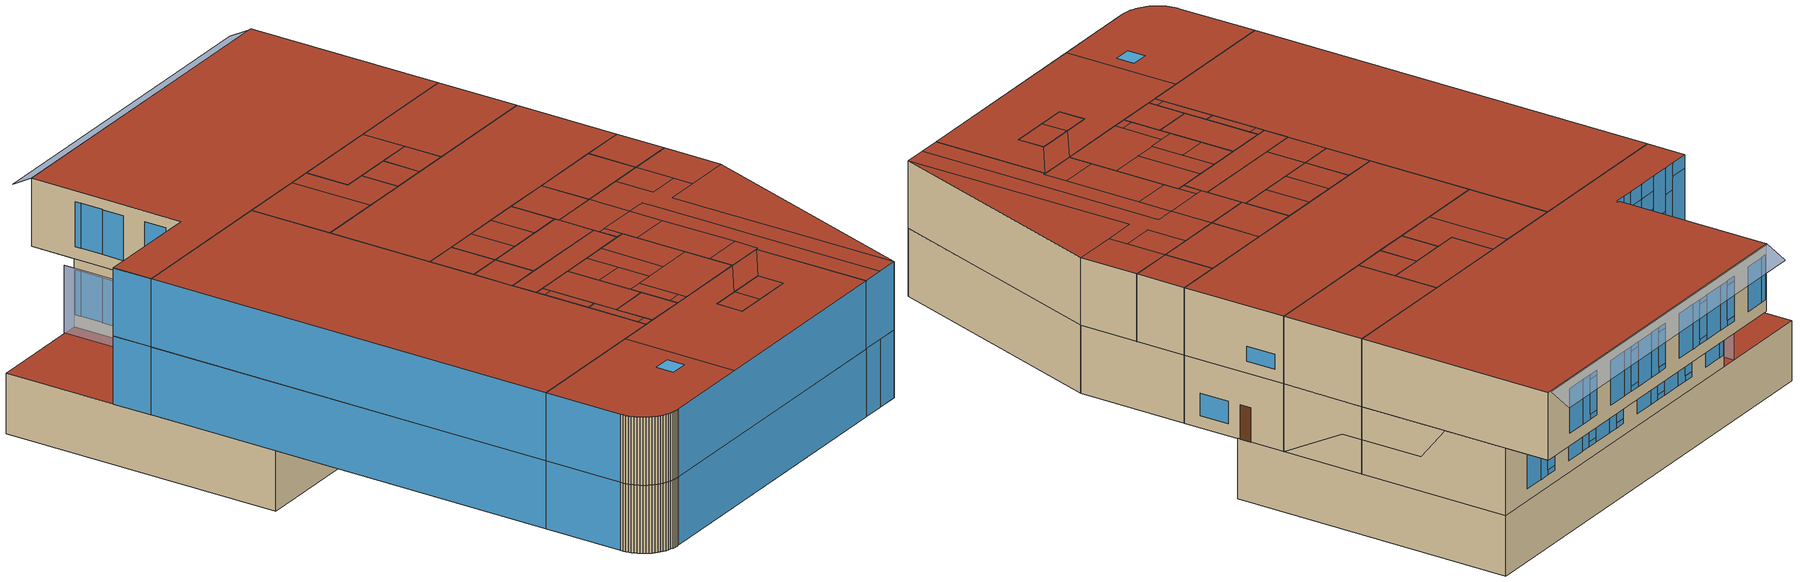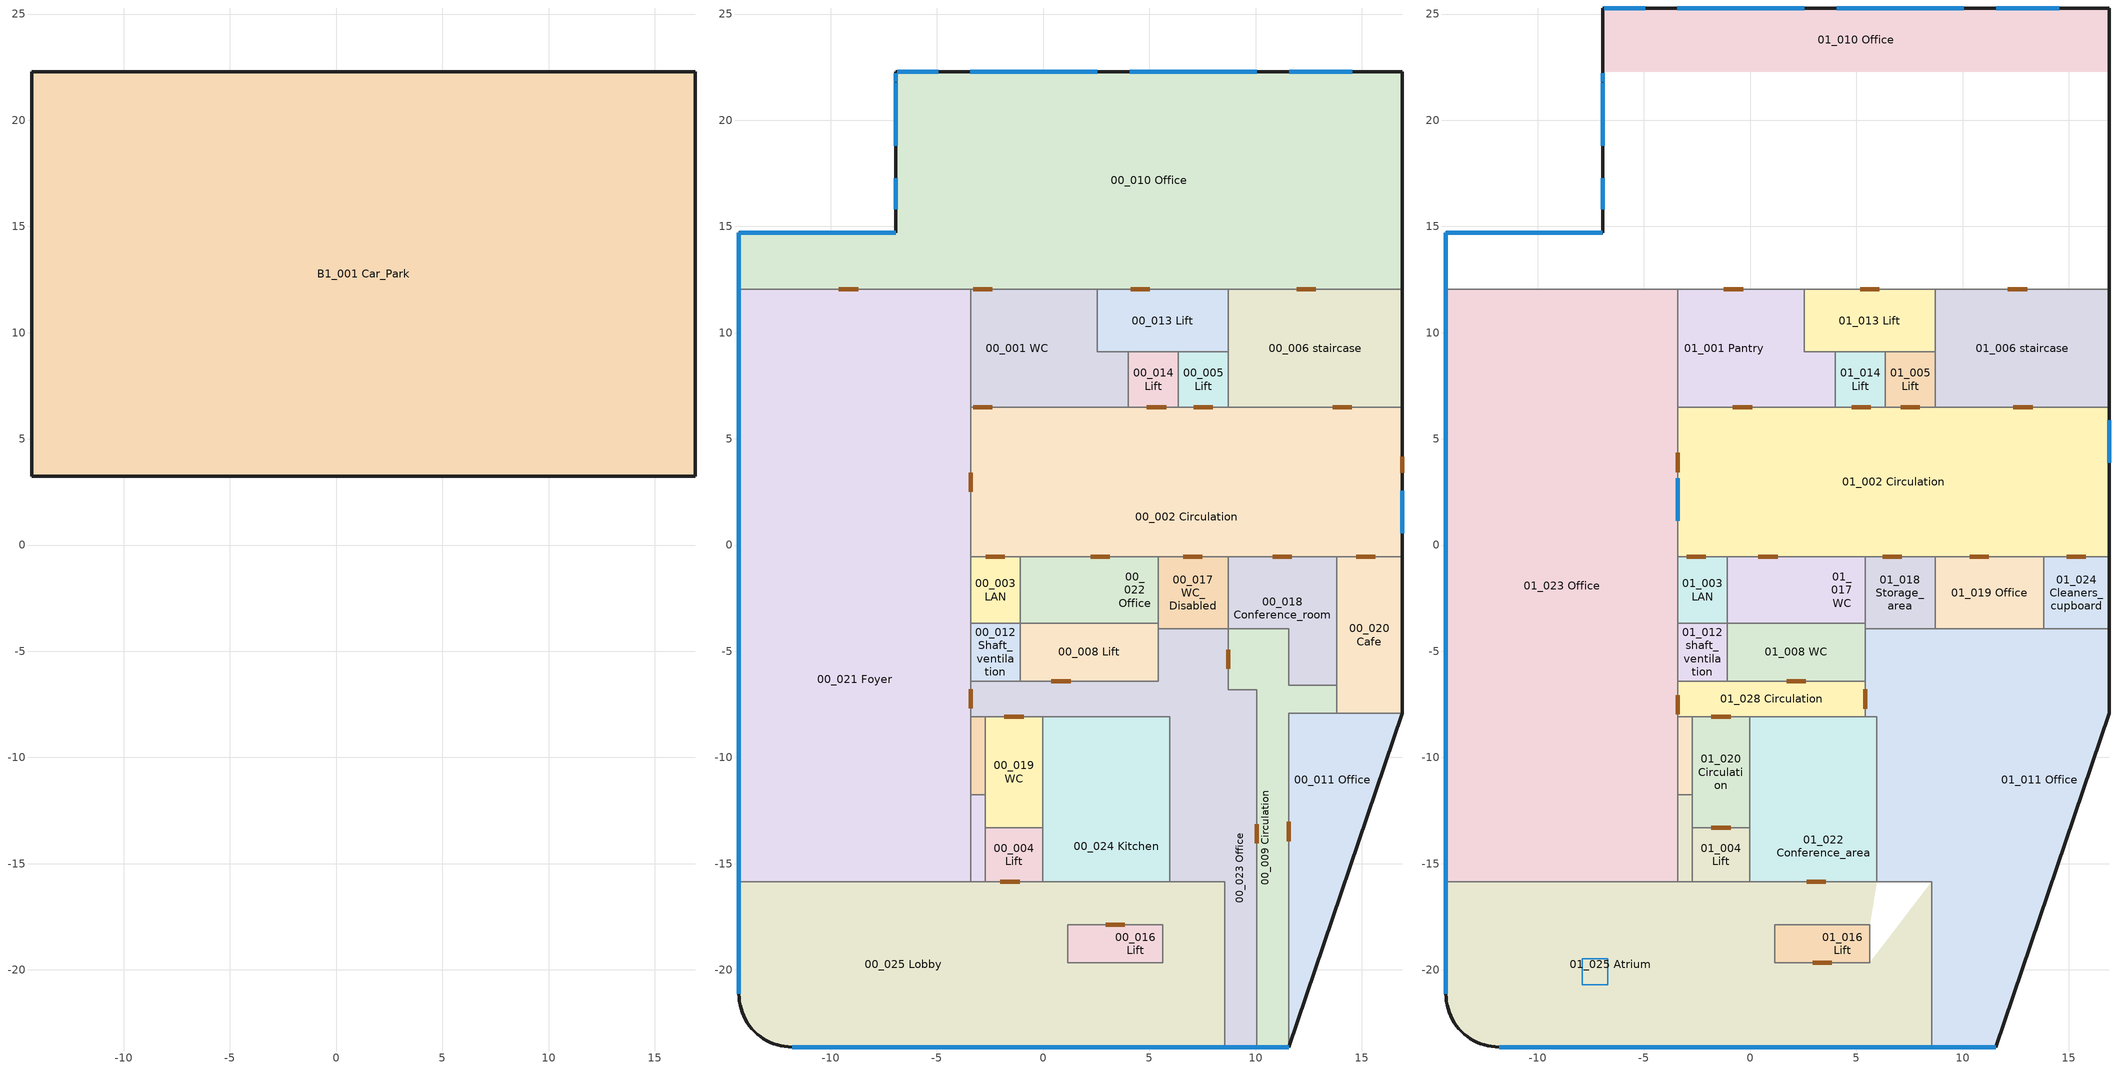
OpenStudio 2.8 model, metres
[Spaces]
B1_001 Car_Park
 floor ground (Slab on Grade): -14.32,3.23 -14.32,22.28 16.9,22.28 16.9,3.23 z-4
 wall outside (Underground Wall): 16.9,22.28 -14.32,22.28 -14.32,3.23 16.9,3.23 16.9,22.28 z-4:0
 roof outside (Roof): -14.32,14.7 -6.93,14.7 -6.93,22.28 -14.32,22.28 z0
00_001 WC
 floor to 01_001 Pantry (Interior Floor): -3.41,6.49 -3.41,12.04 0.96,12.04 0.96,6.49 z4.5; 0.96,6.49 0.96,12.04 2.54,12.04 2.54,9.09 4.01,9.09 4.01,6.49 z4.5
 floor to B1_001 Car_Park (Interior Floor): -3.41,6.49 -3.41,12.04 0.96,12.04 0.96,6.49 z0; 0.96,6.49 0.96,12.04 2.54,12.04 2.54,9.09 4.01,9.09 4.01,6.49 z0
 wall to 00_002 Circulation (Interior Wall): -3.41,6.49 0.96,6.49 4.01,6.49 z0:4.5
 wall to 00_010 Office (Interior Wall): 2.54,12.04 0.96,12.04 -3.41,12.04 z0:4.5
 wall to 00_013 Lift (Interior Wall): 4.01,9.09 2.54,9.09 2.54,12.04 z0:4.5
 wall to 00_014 Lift (Interior Wall): 4.01,6.49 4.01,9.09 z0:4.5
 wall to 00_021 Foyer (Interior Wall): -3.41,12.04 -3.41,6.49 z0:4.5
 door inside (Doors_ver01 : SIM_INT_SLD): -3.29,6.49 -2.39,6.49 / -2.39,12.04 -3.29,12.04 z0:2.11
00_002 Circulation
 floor outside (Slab on Grade): -3.41,-0.56 -3.41,3.23 16.9,3.23 16.9,-0.56 z0
 floor to 01_002 Circulation (Interior Floor): -3.41,3.23 -3.41,6.49 16.9,6.49 16.9,3.23 z4.5; -3.41,-0.56 -3.41,3.23 16.9,3.23 16.9,-0.56 z4.5
 floor to B1_001 Car_Park (Interior Floor): -3.41,3.23 -3.41,6.49 16.9,6.49 16.9,3.23 z0
 wall outside (Exterior Wall): 16.9,-0.56 16.9,6.49 z0:4.5
 wall to 00_003 LAN (Interior Wall): -3.41,-0.56 -1.09,-0.56 z0:4.5
 wall to 00_005 Lift (Interior Wall): 8.71,6.49 6.36,6.49 z0:4.5
 wall to 00_006 staircase (Interior Wall): 16.9,6.49 8.74,6.49 8.71,6.49 z0:4.5
 wall to 00_014 Lift (Interior Wall): 6.36,6.49 4.01,6.49 z0:4.5
 wall to 00_017 WC_Disabled (Interior Wall): 5.41,-0.56 8.71,-0.56 z0:4.5
 wall to 00_018 Conference_room (Interior Wall): 8.71,-0.56 13.81,-0.56 z0:4.5
 wall to 00_020 Cafe (Interior Wall): 13.81,-0.56 16.9,-0.56 z0:4.5
 wall to 00_021 Foyer (Interior Wall): -3.41,6.49 -3.41,-0.56 z0:4.5
 wall to 00_022 Office (Interior Wall): -1.09,-0.56 5.41,-0.56 z0:4.5
 window (Construction #2): 16.9,0.56 16.9,2.56 z0.8:2.3
 door (Doors_ver01 : SIM_INT_SLD): 16.9,3.41 16.9,4.16 z0:2.3
 door inside (Doors_ver01 : SIM_INT_SLD): -2.7,-0.56 -1.8,-0.56 / 7.99,6.49 7.09,6.49 / 14.52,6.49 13.62,6.49 / 5.79,6.49 4.89,6.49 / 6.59,-0.56 7.49,-0.56 / 10.81,-0.56 11.71,-0.56 / 14.74,-0.56 15.64,-0.56 / -3.41,3.41 -3.41,2.51 / 2.24,-0.56 3.14,-0.56 z0:2.11
00_010 Office
 floor to 01_010 Office (Interior Floor): -14.32,12.04 -14.32,14.7 -6.93,14.7 -6.93,22.28 16.9,22.28 16.9,12.04 8.71,12.04 z4.5
 floor to B1_001 Car_Park (Interior Floor): -14.32,12.04 -14.32,14.7 -6.93,14.7 -6.93,22.28 16.9,22.28 16.9,12.04 8.71,12.04 z0
 wall outside (Exterior Wall): 16.9,22.28 -6.93,22.28 -6.93,14.7 / -14.32,14.7 -14.32,12.04 z0:4.5; -13.02,14.7 -14.32,14.7 z0:3.6; -13.02,14.7 -14.32,14.7 z3.6:4.5; -12.22,14.7 -13.02,14.7 z0:2.7; -12.22,14.7 -13.02,14.7 z2.7:4.5; -10.92,14.7 -12.22,14.7 z0:1.6; -10.92,14.7 -12.22,14.7 z1.6:4.5; -6.93,14.7 -7.68,14.7 -8.4,14.7 -9.6,14.7 -10.92,14.7 z0:2.33; -6.93,14.7 -7.68,14.7 -8.4,14.7 -9.6,14.7 -10.92,14.7 z2.33:3.5; -6.93,14.7 -7.68,14.7 -8.4,14.7 -9.6,14.7 -10.92,14.7 z3.5:4.5; 16.9,12.04,2.29 16.9,16.26,2.29 16.9,17.98,4.5 16.9,12.04,4.5
 wall outside (Underground Wall): 16.9,12.04,0 16.9,22.28,0 16.9,22.28,4.5 16.9,17.98,4.5 16.9,16.26,2.29 16.9,12.04,2.29
 wall to 00_006 staircase: 8.71,12.04 16.9,12.04 z0:4.5
 wall to 00_013 Lift (Interior Wall): 2.54,12.04 8.69,12.04 8.71,12.04 z0:4.5
 wall to 00_021 Foyer (Interior Wall): -14.32,12.04 -3.41,12.04 z0:4.5
 window (Construction #2): 7.81,22.28 7.07,22.28 / 0.31,22.28 -0.43,22.28 / -2.69,22.28 -3.42,22.28 / 4.81,22.28 4.08,22.28 / 12.31,22.28 11.58,22.28 z1.16:3.47; 7.81,22.28 7.07,22.28 / 0.31,22.28 -0.43,22.28 / -2.69,22.28 -3.42,22.28 / 4.81,22.28 4.08,22.28 / 12.31,22.28 11.58,22.28 z0.81:1.14; 10.05,22.28 8.57,22.28 / 2.55,22.28 1.07,22.28 / -6.45,22.28 -6.86,22.28 / -4.95,22.28 -6.42,22.28 / 13.06,22.28 12.32,22.28 / 14.56,22.28 13.07,22.28 / -1.94,22.28 -2.68,22.28 / -0.44,22.28 -1.93,22.28 / 1.06,22.28 0.32,22.28 / 5.56,22.28 4.82,22.28 / 7.06,22.28 5.57,22.28 / 8.56,22.28 7.82,22.28 / -6.93,22.21 -6.93,21.8 / -6.93,21.78 -6.93,20.3 / -6.93,20.28 -6.93,18.8 / -6.93,17.28 -6.93,15.8 z0.81:3.79; -2.69,22.28 -3.42,22.28 / 0.31,22.28 -0.43,22.28 / 4.81,22.28 4.08,22.28 / 7.81,22.28 7.07,22.28 / 12.31,22.28 11.58,22.28 z3.49:3.79
 window (WinInst : SIM_EXT_GLZ): -13.03,14.7 -14.32,14.7 z0.01:3.59; -13.03,14.7 -14.32,14.7 z3.61:4.49; -14.32,14.69 -14.32,12.05 z0.01:4.49; -12.23,14.7 -13.02,14.7 z0.01:2.69; -12.23,14.7 -13.02,14.7 z2.71:4.49; -10.93,14.7 -12.22,14.7 z0.01:1.59; -10.93,14.7 -12.22,14.7 z1.61:4.49; -9.61,14.7 -10.92,14.7 / -8.41,14.7 -9.59,14.7 / -7.68,14.7 -8.39,14.7 / -6.94,14.7 -7.67,14.7 z0.01:2.33; -9.61,14.7 -10.92,14.7 / -8.41,14.7 -9.59,14.7 / -7.68,14.7 -8.39,14.7 / -6.94,14.7 -7.67,14.7 z2.34:3.49; -9.61,14.7 -10.92,14.7 / -8.41,14.7 -9.59,14.7 / -7.68,14.7 -8.39,14.7 / -6.94,14.7 -7.67,14.7 z3.51:4.49
 door inside: 11.94,12.04 12.84,12.04 z0:2.11
 door inside (Doors_ver01 : SIM_INT_SLD): 4.11,12.04 5.01,12.04 / -9.62,12.04 -8.71,12.04 z0:2.11
00_013 Lift
 floor to 01_013 Lift (Interior Floor): 2.54,9.09 2.54,12.04 8.71,12.04 8.71,9.09 z4.5
 floor to B1_001 Car_Park (Interior Floor): 2.54,9.09 2.54,12.04 8.71,12.04 8.71,9.09 z0
 wall to 00_005 Lift: 6.36,9.09 8.71,9.09 z0:4.5
 wall to 00_006 staircase: 8.71,9.09 8.71,12.04 z0:4.5
 wall to 00_014 Lift (Interior Wall): 4.01,9.09 6.36,9.09 z0:4.5
00_014 Lift
 floor to 01_014 Lift (Interior Floor): 4.01,6.49 4.01,9.09 6.36,9.09 6.36,6.49 z4.5
 floor to B1_001 Car_Park (Interior Floor): 4.01,6.49 4.01,9.09 6.36,9.09 6.36,6.49 z0
 wall to 00_005 Lift: 6.36,6.49 6.36,9.09 z0:4.5
00_021 Foyer
 floor outside (Slab on Grade): -14.32,-15.86 -14.32,3.23 -3.41,3.23 -3.41,-15.86 z0
 floor to 01_023 Office (Interior Floor): -14.32,3.23 -14.32,12.04 -3.41,12.04 -3.41,3.23 z4.5; -14.32,-15.86 -14.32,3.23 -3.41,3.23 -3.41,-15.86 z4.5
 floor to B1_001 Car_Park (Interior Floor): -14.32,3.23 -14.32,12.04 -3.41,12.04 -3.41,3.23 z0
 wall outside (Exterior Wall): -14.32,12.04 -14.32,-15.86 z0:4.5
 wall to 00_003 LAN: -3.41,-3.67 -3.41,-0.56 z0:4.5
 wall to 00_007 Shaft_ventilation: -3.41,-11.76 -3.41,-8.09 z0:4.5
 wall to 00_012 Shaft_ventilation: -3.41,-6.4 -3.41,-3.67 z0:4.5
 wall to 00_015 Shaft_ventilation: -3.41,-15.86 -3.41,-11.76 z0:4.5
 wall to 00_023 Office (Interior Wall): -3.41,-8.09 -3.41,-6.43 -3.41,-6.4 z0:4.5
 wall to 00_025 Lobby (Interior Wall): -3.44,-15.86 -3.41,-15.86 z0:4.5
 wall to 00_025 Lobby (Construction #3): -14.32,-15.86 -3.44,-15.86 z0:4.5
 window (WinInst : SIM_EXT_GLZ): -14.32,12.03 -14.32,-15.85 z0.01:4.49
 door inside (Doors_ver01 : SIM_INT_SLD): -3.41,-7.69 -3.41,-6.79 z0:2.11
00_003 LAN
 floor outside (Slab on Grade): -3.41,-3.67 -3.41,-0.56 -1.09,-0.56 -1.09,-3.67 z0
 floor to 01_003 LAN (Interior Floor): -3.41,-3.67 -3.41,-0.56 -1.09,-0.56 -1.09,-3.67 z4.5
 wall to 00_012 Shaft_ventilation (Interior Wall): -3.41,-3.67 -1.09,-3.67 z0:4.5
 wall to 00_022 Office (Interior Wall): -1.09,-3.67 -1.09,-0.56 z0:4.5
00_005 Lift
 floor to 01_005 Lift (Interior Floor): 6.36,6.49 6.36,9.09 8.71,9.09 8.71,6.49 z4.5
 floor to B1_001 Car_Park (Interior Floor): 6.36,6.49 6.36,9.09 8.71,9.09 8.71,6.49 z0
 wall to 00_006 staircase (Interior Wall): 8.71,6.49 8.71,9.09 z0:4.5
00_006 staircase
 floor to 01_006 staircase (Interior Floor): 8.71,6.49 8.71,12.04 16.9,12.04 16.9,6.49 z4.5
 floor to B1_001 Car_Park (Interior Floor): 8.71,6.49 8.71,12.04 16.9,12.04 16.9,6.49 z0
 wall outside (Underground Wall): 16.9,6.49,0 16.9,12.04,0 16.9,12.04,2.29 16.9,10.66,2.29
 wall outside (Exterior Wall): 16.9,6.49,0 16.9,10.66,2.29 16.9,12.04,2.29 16.9,12.04,4.5 16.9,6.49,4.5
00_017 WC_Disabled
 floor outside (Slab on Grade): 5.41,-3.94 5.41,-0.56 8.71,-0.56 8.71,-3.94 z0
 floor to 01_018 Storage_area (Interior Floor): 5.41,-3.94 5.41,-0.56 8.71,-0.56 8.71,-3.94 z4.5
 wall to 00_008 Lift: 5.41,-3.67 5.41,-3.94 z0:4.5
 wall to 00_018 Conference_room (Interior Wall): 8.71,-3.94 8.71,-0.56 z0:4.5
 wall to 00_022 Office (Interior Wall): 5.41,-0.56 5.41,-3.67 z0:4.5
 wall to 00_023 Office (Interior Wall): 5.41,-3.94 8.71,-3.94 z0:4.5
00_018 Conference_room
 floor outside (Slab on Grade): 8.71,-3.94 8.71,-0.56 13.81,-0.56 13.81,-6.61 11.56,-6.61 11.56,-3.94 z0
 floor to 01_011 Office (Interior Floor): 11.56,-6.61 11.56,-3.94 13.81,-3.94 13.81,-6.61 z4.5
 floor to 01_019 Office (Interior Floor): 8.71,-3.94 8.71,-0.56 13.81,-0.56 13.81,-3.94 z4.5
 wall to 00_009 Circulation: 8.71,-3.94 11.56,-3.94 11.56,-6.61 13.81,-6.61 z0:4.5
 wall to 00_020 Cafe (Interior Wall): 13.81,-6.61 13.81,-0.56 z0:4.5
00_020 Cafe
 floor outside (Slab on Grade): 13.81,-7.91 13.81,-0.56 16.9,-0.56 16.9,-7.91 z0
 floor to 01_011 Office (Interior Floor): 13.81,-7.91 13.81,-3.94 16.9,-3.94 16.9,-7.91 z4.5
 floor to 01_024 Cleaners_cupboard (Interior Floor): 13.81,-3.94 13.81,-0.56 16.9,-0.56 16.9,-3.94 z4.5
 wall outside (Exterior Wall): 16.9,-7.91 16.9,-0.56 z0:4.5
 wall to 00_009 Circulation: 13.81,-6.61 13.81,-7.91 z0:4.5
 wall to 00_011 Office: 13.81,-7.91 16.9,-7.91 z0:4.5
00_022 Office
 floor outside (Slab on Grade): 3.21,-3.67 3.21,-0.56 5.41,-0.56 5.41,-3.67 z0; 1.06,-3.67 1.06,-0.56 3.21,-0.56 3.21,-3.67 z0; -1.09,-3.67 -1.09,-0.56 1.06,-0.56 1.06,-3.67 z0
 floor to 01_017 WC (Interior Floor): 3.21,-3.67 3.21,-0.56 5.41,-0.56 5.41,-3.67 z4.5; 1.06,-3.67 1.06,-0.56 3.21,-0.56 3.21,-3.67 z4.5; -1.09,-3.67 -1.09,-0.56 1.06,-0.56 1.06,-3.67 z4.5
 wall to 00_008 Lift: -1.09,-3.67 5.41,-3.67 z0:4.5
00_012 Shaft_ventilation
 floor outside (Slab on Grade): -3.41,-6.4 -3.41,-3.67 -1.09,-3.67 -1.09,-6.4 z0
 floor to 01_012 shaft_ventilation (Interior Floor): -3.41,-6.4 -3.41,-3.67 -1.09,-3.67 -1.09,-6.4 z4.5
 wall to 00_008 Lift: -1.09,-6.4 -1.09,-3.67 z0:4.5
 wall to 00_023 Office (Interior Wall): -3.41,-6.4 -1.09,-6.4 z0:4.5
00_004 Lift
 floor outside (Slab on Grade): -2.74,-15.86 -2.74,-13.3 -0.01,-13.3 -0.01,-15.86 z0
 floor to 01_004 Lift (Interior Floor): -2.74,-15.86 -2.74,-13.3 -0.01,-13.3 -0.01,-15.86 z4.5
 wall to 00_015 Shaft_ventilation (Interior Wall): -2.74,-13.3 -2.74,-15.86 z0:4.5
 wall to 00_019 WC (Interior Wall): -0.01,-13.3 -2.74,-13.3 z0:4.5
 wall to 00_024 Kitchen (Interior Wall): -0.01,-15.86 -0.01,-13.3 z0:4.5
 wall to 00_025 Lobby (Interior Wall): -2.74,-15.86 -0.01,-15.86 z0:4.5
 door inside (Doors_ver01 : SIM_INT_SLD): -2.01,-15.86 -1.11,-15.86 z0:2.11
00_015 Shaft_ventilation
 floor outside (Slab on Grade): -3.41,-15.26 -3.41,-11.76 -2.74,-11.76 -2.74,-15.26 z0; -3.41,-15.86 -3.41,-15.26 -2.74,-15.26 -2.74,-15.86 z0
 floor to 01_015 shaft_ventilation (Interior Floor): -3.41,-15.26 -3.41,-11.76 -2.74,-11.76 -2.74,-15.26 z4.5; -3.41,-15.86 -3.41,-15.26 -2.74,-15.26 -2.74,-15.86 z4.5
 wall to 00_007 Shaft_ventilation: -2.74,-11.76 -3.41,-11.76 z0:4.5
 wall to 00_019 WC (Interior Wall): -2.74,-13.3 -2.74,-11.76 z0:4.5
 wall to 00_025 Lobby (Interior Wall): -3.41,-15.86 -2.74,-15.86 z0:4.5
00_019 WC
 floor outside (Slab on Grade): -2.74,-13.3 -2.74,-8.09 -0.01,-8.09 -0.01,-13.3 z0
 floor to 01_020 Circulation (Interior Floor): -2.74,-13.3 -2.74,-8.09 -0.01,-8.09 -0.01,-13.3 z4.5
 wall to 00_007 Shaft_ventilation: -2.74,-8.09 -2.74,-11.76 z0:4.5
 wall to 00_023 Office (Interior Wall): -0.01,-8.09 -2.74,-8.09 z0:4.5
 wall to 00_024 Kitchen (Interior Wall): -0.01,-13.3 -0.01,-12.51 -0.01,-8.09 z0:4.5
 door inside (Doors_ver01 : SIM_INT_SLD): -0.92,-8.09 -1.82,-8.09 z0:2.11
00_024 Kitchen
 floor outside (Slab on Grade): -0.01,-10.31 -0.01,-8.09 2.06,-8.09 2.06,-10.31 z0; -0.01,-12.51 -0.01,-10.31 2.06,-10.31 2.06,-12.51 z0; 0.96,-15.86 0.96,-12.51 5.96,-12.51 5.96,-15.86 z0; -0.01,-15.86 -0.01,-15.31 0.96,-15.31 0.96,-15.86 z0; -0.01,-15.31 -0.01,-12.51 0.96,-12.51 0.96,-15.31 z0; 2.06,-12.51 2.06,-8.09 3.59,-8.09 3.59,-12.51 z0; 3.59,-12.51 3.59,-8.09 5.96,-8.09 5.96,-12.51 z0
 floor to 01_022 Conference_area (Interior Floor): -0.01,-10.31 -0.01,-8.09 2.06,-8.09 2.06,-10.31 z4.5; -0.01,-12.51 -0.01,-10.31 2.06,-10.31 2.06,-12.51 z4.5; 0.96,-15.86 0.96,-12.51 5.96,-12.51 5.96,-15.86 z4.5; -0.01,-15.86 -0.01,-15.31 0.96,-15.31 0.96,-15.86 z4.5; -0.01,-15.31 -0.01,-12.51 0.96,-12.51 0.96,-15.31 z4.5; 2.06,-12.51 2.06,-8.09 3.59,-8.09 3.59,-12.51 z4.5; 3.59,-12.51 3.59,-8.09 5.96,-8.09 5.96,-12.51 z4.5
 wall to 00_023 Office: 5.96,-15.86 5.96,-8.09 3.59,-8.09 2.06,-8.09 -0.01,-8.09 z0:4.5
 wall to 00_025 Lobby (Interior Wall): -0.01,-15.86 0.96,-15.86 5.94,-15.86 5.96,-15.86 z0:4.5
00_025 Lobby
 floor outside (Slab on Grade): 1.16,-23.63 1.16,-19.68 5.62,-19.68 5.62,-17.88 1.16,-17.88 1.16,-15.86 8.54,-15.86 8.54,-23.63 z0; -14.32,-21.13 -14.32,-15.86 1.16,-15.86 1.16,-23.63 -11.82,-23.63 -12,-23.62 -12.18,-23.6 -12.35,-23.57 -12.53,-23.53 -12.7,-23.47 -12.86,-23.4 -13.02,-23.32 -13.17,-23.23 -13.32,-23.13 -13.46,-23.02 -13.59,-22.9 -13.71,-22.77 -13.82,-22.63 -13.93,-22.48 -14.02,-22.33 -14.1,-22.17 -14.17,-22 -14.22,-21.83 -14.27,-21.66 -14.3,-21.49 -14.32,-21.31 z0
 floor to 01_025 Atrium (Construction #3): 5.62,-19.68 5.62,-17.88 5.96,-15.86 8.54,-15.86 z4.5
 wall outside (Exterior Wall): -14.32,-15.86 -14.32,-21.13 -14.32,-21.31 -14.3,-21.49 -14.27,-21.66 -14.22,-21.83 -14.17,-22 -14.1,-22.17 -14.02,-22.33 -13.93,-22.48 -13.82,-22.63 -13.71,-22.77 -13.59,-22.9 -13.46,-23.02 -13.32,-23.13 -13.17,-23.23 -13.02,-23.32 -12.86,-23.4 -12.7,-23.47 -12.53,-23.53 -12.35,-23.57 -12.18,-23.6 -12,-23.62 -11.82,-23.63 8.54,-23.63 z0:4.5
 wall to 00_016 Lift: 1.16,-17.88 5.62,-17.88 5.62,-19.68 1.16,-19.68 1.16,-17.88 z0:4.5
 wall to 00_023 Office: 8.54,-23.63 8.54,-15.86 5.96,-15.86 z0:4.5
 window (WinInst : SIM_EXT_GLZ): -11.82,-23.63 8.54,-23.63 / -14.32,-15.87 -14.32,-21.12 z0.01:4.49
 door inside: 2.94,-17.88 3.84,-17.88 z0:2.11
00_007 Shaft_ventilation
 floor outside (Slab on Grade): -3.41,-8.66 -3.41,-8.09 -2.74,-8.09 -2.74,-8.66 z0; -3.41,-11.76 -3.41,-8.66 -2.74,-8.66 -2.74,-11.76 z0
 floor to 01_007 shaft_ventilation (Interior Floor): -3.41,-8.66 -3.41,-8.09 -2.74,-8.09 -2.74,-8.66 z4.5; -3.41,-11.76 -3.41,-8.66 -2.74,-8.66 -2.74,-11.76 z4.5
 wall to 00_023 Office (Interior Wall): -2.74,-8.09 -3.41,-8.09 z0:4.5
00_023 Office
 floor outside (Slab on Grade): 5.96,-15.86 5.96,-14.26 8.71,-14.26 8.71,-15.86 z0; 5.96,-14.26 5.96,-9.12 8.71,-9.12 8.71,-14.26 z0; 5.96,-9.12 5.96,-6.81 8.71,-6.81 8.71,-9.12 z0; 8.54,-23.63 8.54,-15.86 8.71,-15.86 8.71,-6.81 10.06,-6.81 10.06,-23.63 z0; 5.41,-6.81 5.41,-3.94 8.71,-3.94 8.71,-6.81 z0; 5.41,-8.09 5.41,-6.81 5.96,-6.81 5.96,-8.09 z0; -3.41,-8.09 -3.41,-6.4 5.41,-6.4 5.41,-8.09 z0
 floor to 01_011 Office (Interior Floor): 5.96,-15.86 5.96,-14.26 8.71,-14.26 8.71,-15.86 z4.5; 5.96,-14.26 5.96,-9.12 8.71,-9.12 8.71,-14.26 z4.5; 5.96,-9.12 5.96,-6.81 8.71,-6.81 8.71,-9.12 z4.5; 8.54,-23.63 8.54,-15.86 8.71,-15.86 8.71,-6.81 10.06,-6.81 10.06,-23.63 z4.5; 5.41,-6.81 5.41,-3.94 8.71,-3.94 8.71,-6.81 z4.5; 5.41,-8.09 5.41,-6.81 5.96,-6.81 5.96,-8.09 z4.5
 floor to 01_028 Circulation (Interior Floor): -3.41,-8.09 -3.41,-6.4 5.41,-6.4 5.41,-8.09 z4.5
 wall outside (Exterior Wall): 8.54,-23.63 10.06,-23.63 z0:4.5
 wall to 00_008 Lift: 5.41,-3.94 5.41,-6.4 -1.09,-6.4 z0:4.5
 wall to 00_009 Circulation: 10.06,-23.63 10.06,-6.81 8.71,-6.81 8.71,-3.94 z0:4.5
 window (WinInst : SIM_EXT_GLZ): 8.55,-23.63 10.06,-23.63 z0.01:4.49
 door inside: 1.29,-6.4 0.39,-6.4 / 8.71,-5.82 8.71,-4.92 / 10.06,-14.04 10.06,-13.14 z0:2.11
00_008 Lift
 floor outside (Slab on Grade): -1.09,-6.4 -1.09,-3.67 5.41,-3.67 5.41,-6.4 z0
 floor to 01_008 WC (Interior Floor): -1.09,-6.4 -1.09,-3.67 5.41,-3.67 5.41,-6.4 z4.5
00_009 Circulation
 floor outside (Slab on Grade): 8.71,-6.81 8.71,-3.94 11.56,-3.94 11.56,-6.61 13.81,-6.61 13.81,-7.91 11.56,-7.91 11.56,-23.63 10.06,-23.63 10.06,-6.81 z0
 floor to 01_011 Office (Interior Floor): 8.71,-6.81 8.71,-3.94 11.56,-3.94 11.56,-6.61 13.81,-6.61 13.81,-7.91 11.56,-7.91 11.56,-23.63 10.06,-23.63 10.06,-6.81 z4.5
 wall outside (Exterior Wall): 10.06,-23.63 11.56,-23.63 z0:4.5
 wall to 00_011 Office (Interior Wall): 11.56,-23.63 11.56,-7.91 13.81,-7.91 z0:4.5
 window (WinInst : SIM_EXT_GLZ): 10.07,-23.63 11.56,-23.63 z0.01:4.49
 door inside (Doors_ver01 : SIM_INT_SLD): 11.56,-13.94 11.56,-13.04 z0:2.11
00_011 Office
 floor outside (Slab on Grade): 11.56,-23.63 11.56,-7.91 16.9,-7.91 z0
 floor to 01_011 Office (Interior Floor): 11.56,-23.63 11.56,-7.91 16.9,-7.91 z4.5
 wall outside (Exterior Wall): 11.56,-23.63 16.9,-7.91 z0:4.5
00_016 Lift
 floor outside (Slab on Grade): 1.16,-19.68 1.16,-17.88 3.06,-17.88 3.06,-19.68 z0; 3.06,-19.68 3.06,-17.88 5.62,-17.88 5.62,-19.68 z0
 floor to 01_016 Lift (Interior Floor): 1.16,-19.68 1.16,-17.88 3.06,-17.88 3.06,-19.68 z4.5; 3.06,-19.68 3.06,-17.88 5.62,-17.88 5.62,-19.68 z4.5
01_001 Pantry
 wall to 01_002 Circulation (Interior Wall): -3.41,6.49 0.96,6.49 4.01,6.49 z4.5:9
 wall to 01_010 Office (Interior Wall): 2.54,12.04 0.96,12.04 -3.41,12.04 z4.5:9
 wall to 01_013 Lift (Interior Wall): 4.01,9.09 2.54,9.09 2.54,12.04 z4.5:9
 wall to 01_014 Lift (Interior Wall): 4.01,6.49 4.01,9.09 z4.5:9
 wall to 01_023 Office (Interior Wall): -3.41,12.04 -3.41,6.49 z4.5:9
 door inside (Doors_ver01 : SIM_INT_SLD): -0.81,6.49 0.09,6.49 / -0.34,12.04 -1.24,12.04 z4.5:6.61
 roof outside (Roof): -3.41,6.49 0.96,6.49 0.96,12.04 -3.41,12.04 z9; 0.96,6.49 4.01,6.49 4.01,9.09 2.54,9.09 2.54,12.04 0.96,12.04 z9
01_002 Circulation
 wall outside (Exterior Wall): 16.9,-0.56 16.9,6.49 z4.5:9
 wall to 01_003 LAN (Interior Wall): -3.41,-0.56 -1.09,-0.56 z4.5:9
 wall to 01_005 Lift (Interior Wall): 8.71,6.49 6.36,6.49 z4.5:9
 wall to 01_006 staircase (Interior Wall): 16.9,6.49 8.74,6.49 8.71,6.49 z4.5:9
 wall to 01_014 Lift (Interior Wall): 6.36,6.49 4.01,6.49 z4.5:9
 wall to 01_017 WC (Interior Wall): -1.09,-0.56 5.41,-0.56 z4.5:9
 wall to 01_018 Storage_area (Interior Wall): 5.41,-0.56 8.71,-0.56 z4.5:9
 wall to 01_019 Office (Interior Wall): 8.71,-0.56 13.81,-0.56 z4.5:9
 wall to 01_023 Office (Interior Wall): -3.41,6.49 -3.41,-0.56 z4.5:9
 wall to 01_024 Cleaners_cupboard (Interior Wall): 13.81,-0.56 16.9,-0.56 z4.5:9
 window (Construction #2): 16.9,3.86 16.9,5.86 z5.3:6.3
 window inside (Construction #2): -3.41,3.14 -3.41,1.14 z5.3:6.8
 door inside (Doors_ver01 : SIM_INT_SLD): -2.99,-0.56 -2.09,-0.56 / 7.99,6.49 7.09,6.49 / 13.29,6.49 12.39,6.49 / 5.69,6.49 4.79,6.49 / 0.39,-0.56 1.29,-0.56 / 6.24,-0.56 7.14,-0.56 / 10.34,-0.56 11.24,-0.56 / -3.41,4.35 -3.41,3.44 / 14.91,-0.56 15.81,-0.56 z4.5:6.61
 roof outside (Roof): -3.41,-0.56 16.9,-0.56 16.9,6.49 -3.41,6.49 z9
01_003 LAN
 wall to 01_012 shaft_ventilation (Interior Wall): -3.41,-3.67 -1.09,-3.67 z4.5:9
 wall to 01_017 WC (Interior Wall): -1.09,-3.67 -1.09,-0.56 z4.5:9
 wall to 01_023 Office (Interior Wall): -3.41,-0.56 -3.41,-3.67 z4.5:9
 roof outside (Roof): -3.41,-3.67 -1.09,-3.67 -1.09,-0.56 -3.41,-0.56 z9
01_004 Lift
 wall to 01_015 shaft_ventilation (Interior Wall): -2.74,-13.3 -2.74,-15.86 z4.5:9
 wall to 01_020 Circulation (Interior Wall): -0.01,-13.3 -2.74,-13.3 z4.5:9
 wall to 01_022 Conference_area (Interior Wall): -0.01,-15.86 -0.01,-13.3 z4.5:9
 wall to 01_025 Atrium (Interior Wall): -2.74,-15.86 -0.01,-15.86 z4.5:9
 door inside (Doors_ver01 : SIM_INT_SLD): -0.92,-13.3 -1.82,-13.3 z4.5:6.61
 roof outside (Roof): -2.74,-15.86 -0.01,-15.86 -0.01,-13.3 -2.74,-13.3 z9
01_005 Lift
 wall to 01_006 staircase (Interior Wall): 8.71,6.49 8.71,9.09 z4.5:9
 wall to 01_013 Lift (Interior Wall): 8.71,9.09 6.36,9.09 z4.5:9
 wall to 01_014 Lift (Interior Wall): 6.36,9.09 6.36,6.49 z4.5:9
 roof outside (Roof): 6.36,6.49 8.71,6.49 8.71,9.09 6.36,9.09 z9
01_006 staircase
 wall outside (Exterior Wall): 16.9,6.49 16.9,12.04 z4.5:9
 wall to 01_010 Office (Interior Wall): 16.9,12.04 8.71,12.04 z4.5:9
 wall to 01_013 Lift (Interior Wall): 8.71,12.04 8.71,9.09 z4.5:9
 door inside (Doors_ver01 : SIM_INT_SLD): 13.04,12.04 12.14,12.04 z4.5:6.61
 roof outside (Roof): 8.71,6.49 16.9,6.49 16.9,12.04 8.71,12.04 z9
01_007 shaft_ventilation
 wall to 01_015 shaft_ventilation (Interior Wall): -3.41,-11.76 -2.74,-11.76 z4.5:9
 wall to 01_020 Circulation (Interior Wall): -2.74,-11.76 -2.74,-8.09 z4.5:9
 wall to 01_023 Office (Interior Wall): -3.41,-8.09 -3.41,-11.76 z4.5:9
 wall to 01_028 Circulation (Interior Wall): -2.74,-8.09 -3.41,-8.09 z4.5:9
 roof outside (Roof): -3.41,-8.66 -2.74,-8.66 -2.74,-8.09 -3.41,-8.09 z9; -3.41,-11.76 -2.74,-11.76 -2.74,-8.66 -3.41,-8.66 z9
01_008 WC
 wall to 01_011 Office (Interior Wall): 5.41,-6.4 5.41,-3.94 z4.5:9
 wall to 01_012 shaft_ventilation (Interior Wall): -1.09,-3.67 -1.09,-6.4 z4.5:9
 wall to 01_017 WC (Interior Wall): 5.41,-3.67 -1.09,-3.67 z4.5:9
 wall to 01_018 Storage_area (Interior Wall): 5.41,-3.94 5.41,-3.67 z4.5:9
 wall to 01_028 Circulation (Interior Wall): -1.09,-6.4 5.41,-6.4 z4.5:9
 door inside (Doors_ver01 : SIM_INT_SLD): 1.71,-6.4 2.61,-6.4 z4.5:6.61
 roof outside (Roof): -1.09,-6.4 5.41,-6.4 5.41,-3.67 -1.09,-3.67 z9
01_011 Office
 wall outside (Exterior Wall): 8.54,-23.63 11.56,-23.63 16.9,-7.91 16.9,-3.94 z4.5:9
 wall to 01_018 Storage_area (Interior Wall): 8.71,-3.94 5.41,-3.94 z4.5:9
 wall to 01_019 Office (Interior Wall): 13.81,-3.94 8.71,-3.94 z4.5:9
 wall to 01_022 Conference_area (Interior Wall): 5.41,-8.09 5.96,-8.09 5.96,-15.86 z4.5:9
 wall to 01_024 Cleaners_cupboard (Interior Wall): 16.9,-3.94 13.81,-3.94 z4.5:9
 wall to 01_025 Atrium (Interior Wall): 5.96,-15.86 8.54,-15.86 8.54,-23.63 z4.5:9
 wall to 01_028 Circulation (Interior Wall): 5.41,-6.4 5.41,-6.43 5.41,-8.09 z4.5:9
 window (WinInst : SIM_EXT_GLZ): 8.55,-23.63 11.56,-23.63 z4.51:8.99
 door inside (Doors_ver01 : SIM_INT_SLD): 5.41,-6.79 5.41,-7.7 z4.5:6.61
 roof outside (Roof): 5.96,-15.86 8.71,-15.86 8.71,-14.26 5.96,-14.26 z9; 5.96,-14.26 8.71,-14.26 8.71,-9.12 5.96,-9.12 z9; 5.96,-9.12 8.71,-9.12 8.71,-6.81 5.96,-6.81 z9; 8.54,-23.63 10.06,-23.63 10.06,-6.81 8.71,-6.81 8.71,-15.86 8.54,-15.86 z9; 5.41,-6.81 8.71,-6.81 8.71,-3.94 5.41,-3.94 z9; 8.71,-6.81 10.06,-6.81 10.06,-23.63 11.56,-23.63 11.56,-7.91 13.81,-7.91 13.81,-6.61 11.56,-6.61 11.56,-3.94 8.71,-3.94 z9; 11.56,-6.61 13.81,-6.61 13.81,-3.94 11.56,-3.94 z9; 13.81,-7.91 16.9,-7.91 16.9,-3.94 13.81,-3.94 z9; 11.56,-23.63 16.9,-7.91 11.56,-7.91 z9; 5.41,-8.09 5.96,-8.09 5.96,-6.81 5.41,-6.81 z9
01_010 Office
 floor outside (Raised Floor): -6.93,22.28 -6.93,25.28 16.9,25.28 16.9,22.28 z4.5
 wall outside (Exterior Wall): -14.32,14.7 -14.32,12.04 / 16.9,12.04 16.9,25.28 -6.93,25.28 -6.93,14.7 -6.96,14.7 z4.5:9; -13.02,14.7 -14.32,14.7 z4.5:8.1; -13.02,14.7 -14.32,14.7 z8.1:9; -12.22,14.7 -13.02,14.7 z4.5:7.2; -12.22,14.7 -13.02,14.7 z7.2:9; -10.92,14.7 -12.22,14.7 z4.5:6.1; -10.92,14.7 -12.22,14.7 z6.1:9; -6.96,14.7 -7.68,14.7 -8.4,14.7 -9.6,14.7 -10.92,14.7 z4.5:6.83; -6.96,14.7 -7.68,14.7 -8.4,14.7 -9.6,14.7 -10.92,14.7 z6.83:8; -6.96,14.7 -7.68,14.7 -8.4,14.7 -9.6,14.7 -10.92,14.7 z8:9
 wall to 01_013 Lift (Interior Wall): 2.54,12.04 8.69,12.04 8.71,12.04 z4.5:9
 wall to 01_023 Office (Interior Wall): -14.32,12.04 -3.41,12.04 z4.5:9
 window (Construction #2): 7.81,25.28 7.07,25.28 / 0.31,25.28 -0.43,25.28 / -2.69,25.28 -3.42,25.28 / 4.81,25.28 4.08,25.28 / 12.31,25.28 11.58,25.28 z5.66:7.97; 7.81,25.28 7.07,25.28 / 0.31,25.28 -0.43,25.28 / -2.69,25.28 -3.42,25.28 / 4.81,25.28 4.08,25.28 / 12.31,25.28 11.58,25.28 z5.31:5.64; 10.05,25.28 8.57,25.28 / 2.55,25.28 1.07,25.28 / -6.45,25.28 -6.86,25.28 / -4.95,25.28 -6.42,25.28 / 13.06,25.28 12.32,25.28 / 14.56,25.28 13.07,25.28 / -1.94,25.28 -2.68,25.28 / -0.44,25.28 -1.93,25.28 / 1.06,25.28 0.32,25.28 / 5.56,25.28 4.82,25.28 / 7.06,25.28 5.57,25.28 / 8.56,25.28 7.82,25.28 / -6.93,22.21 -6.93,21.8 / -6.93,21.78 -6.93,20.3 / -6.93,20.28 -6.93,18.8 / -6.93,17.28 -6.93,15.8 z5.31:8.29; -2.69,25.28 -3.42,25.28 / 0.31,25.28 -0.43,25.28 / 4.81,25.28 4.08,25.28 / 7.81,25.28 7.07,25.28 / 12.31,25.28 11.58,25.28 z7.99:8.29
 window (WinInst : SIM_EXT_GLZ): -13.03,14.7 -14.32,14.7 z4.51:8.09; -13.03,14.7 -14.32,14.7 z8.11:8.99; -14.32,14.69 -14.32,12.05 z4.51:8.99; -12.23,14.7 -13.02,14.7 z4.51:7.19; -12.23,14.7 -13.02,14.7 z7.21:8.99; -10.93,14.7 -12.22,14.7 z4.51:6.09; -10.93,14.7 -12.22,14.7 z6.11:8.99; -9.61,14.7 -10.92,14.7 / -8.41,14.7 -9.59,14.7 / -7.68,14.7 -8.39,14.7 / -6.96,14.7 -7.67,14.7 z4.51:6.83; -9.61,14.7 -10.92,14.7 / -8.41,14.7 -9.59,14.7 / -7.68,14.7 -8.39,14.7 / -6.96,14.7 -7.67,14.7 z6.84:7.99; -9.61,14.7 -10.92,14.7 / -8.41,14.7 -9.59,14.7 / -7.68,14.7 -8.39,14.7 / -6.96,14.7 -7.67,14.7 z8.01:8.99
 door inside (Doors_ver01 : SIM_INT_SLD): 5.18,12.04 6.08,12.04 z4.5:6.61
 roof outside (Roof): -14.32,12.04 8.71,12.04 16.9,12.04 16.9,25.28 -6.93,25.28 -6.93,14.7 -14.32,14.7 z9
01_012 shaft_ventilation
 wall to 01_023 Office (Interior Wall): -3.41,-3.67 -3.41,-6.4 z4.5:9
 wall to 01_028 Circulation (Interior Wall): -3.41,-6.4 -1.09,-6.4 z4.5:9
 roof outside (Roof): -3.41,-6.4 -1.09,-6.4 -1.09,-3.67 -3.41,-3.67 z9
01_013 Lift
 wall to 01_014 Lift (Interior Wall): 4.01,9.09 6.36,9.09 z4.5:9
 roof outside (Roof): 2.54,9.09 8.71,9.09 8.71,12.04 2.54,12.04 z9
01_014 Lift
 roof outside (Roof): 4.01,6.49 6.36,6.49 6.36,9.09 4.01,9.09 z9
01_015 shaft_ventilation
 wall to 01_020 Circulation (Interior Wall): -2.74,-13.3 -2.74,-11.76 z4.5:9
 wall to 01_023 Office (Interior Wall): -3.41,-11.76 -3.41,-15.86 z4.5:9
 wall to 01_025 Atrium (Interior Wall): -3.41,-15.86 -2.74,-15.86 z4.5:9
 roof outside (Roof): -3.41,-15.26 -2.74,-15.26 -2.74,-11.76 -3.41,-11.76 z9; -3.41,-15.86 -2.74,-15.86 -2.74,-15.26 -3.41,-15.26 z9
01_016 Lift
 wall to 01_025 Atrium (Interior Wall): 5.62,-17.88 1.16,-17.88 1.16,-19.68 5.62,-19.68 5.62,-17.88 z4.5:9
 door inside (Doors_ver01 : SIM_INT_SLD): 2.94,-19.68 3.84,-19.68 z4.5:6.61
 roof outside (Roof): 1.16,-19.68 3.06,-19.68 3.06,-17.88 1.16,-17.88 z9; 3.06,-19.68 5.62,-19.68 5.62,-17.88 3.06,-17.88 z9
01_018 Storage_area
 wall to 01_017 WC: 5.41,-0.56 5.41,-3.67 z4.5:9
 wall to 01_019 Office (Interior Wall): 8.71,-3.94 8.71,-0.56 z4.5:9
 roof outside (Roof): 5.41,-3.94 8.71,-3.94 8.71,-0.56 5.41,-0.56 z9
01_019 Office
 wall to 01_024 Cleaners_cupboard (Interior Wall): 13.81,-3.94 13.81,-0.56 z4.5:9
 roof outside (Roof): 8.71,-3.94 13.81,-3.94 13.81,-0.56 8.71,-0.56 z9
01_020 Circulation
 wall to 01_022 Conference_area (Interior Wall): -0.01,-13.3 -0.01,-12.51 -0.01,-8.09 z4.5:9
 wall to 01_028 Circulation (Interior Wall): -0.01,-8.09 -2.74,-8.09 z4.5:9
 door inside (Doors_ver01 : SIM_INT_SLD): -0.92,-8.09 -1.82,-8.09 z4.5:6.61
 roof outside (Roof): -2.74,-13.3 -0.01,-13.3 -0.01,-8.09 -2.74,-8.09 z9
01_024 Cleaners_cupboard
 wall outside (Exterior Wall): 16.9,-3.94 16.9,-0.56 z4.5:9
 roof outside (Roof): 13.81,-3.94 16.9,-3.94 16.9,-0.56 13.81,-0.56 z9
01_023 Office
 wall outside (Exterior Wall): -14.32,12.04 -14.32,-15.86 z4.5:9
 wall to 01_025 Atrium (Interior Wall): -3.44,-15.86 -3.41,-15.86 z4.5:9
 wall to 01_025 Atrium (Construction #3): -14.32,-15.86 -3.44,-15.86 z4.5:9
 wall to 01_028 Circulation (Interior Wall): -3.41,-8.09 -3.41,-6.43 -3.41,-6.4 z4.5:9
 window (WinInst : SIM_EXT_GLZ): -14.32,12.03 -14.32,-15.85 z4.51:8.99
 door inside (Doors_ver01 : SIM_INT_SLD): -3.41,-7.96 -3.41,-7.06 z4.5:6.61
 roof outside (Roof): -14.32,-15.86 -3.41,-15.86 -3.41,12.04 -14.32,12.04 z9
01_017 WC
 roof outside (Roof): 3.21,-3.67 5.41,-3.67 5.41,-0.56 3.21,-0.56 z9; 1.06,-3.67 3.21,-3.67 3.21,-0.56 1.06,-0.56 z9; -1.09,-3.67 1.06,-3.67 1.06,-0.56 -1.09,-0.56 z9
01_028 Circulation
 wall to 01_022 Conference_area: -0.01,-8.09 2.06,-8.09 3.59,-8.09 5.41,-8.09 z4.5:9
 roof outside (Roof): -3.41,-8.09 5.41,-8.09 5.41,-6.4 -3.41,-6.4 z9
01_022 Conference_area
 wall to 01_025 Atrium (Interior Wall): -0.01,-15.86 0.96,-15.86 5.94,-15.86 5.96,-15.86 z4.5:9
 door inside (Doors_ver01 : SIM_INT_SLD): 2.66,-15.86 3.56,-15.86 z4.5:6.61
 roof outside (Roof): -0.01,-10.31 2.06,-10.31 2.06,-8.09 -0.01,-8.09 z9; -0.01,-12.51 2.06,-12.51 2.06,-10.31 -0.01,-10.31 z9; 0.96,-15.86 5.96,-15.86 5.96,-12.51 0.96,-12.51 z9; -0.01,-15.86 0.96,-15.86 0.96,-15.31 -0.01,-15.31 z9; -0.01,-15.31 0.96,-15.31 0.96,-12.51 -0.01,-12.51 z9; 2.06,-12.51 3.59,-12.51 3.59,-8.09 2.06,-8.09 z9; 3.59,-12.51 5.96,-12.51 5.96,-8.09 3.59,-8.09 z9
01_025 Atrium
 floor to 00_025 Lobby: 8.54,-23.63 -11.82,-23.63 -12,-23.62 -12.18,-23.6 -12.35,-23.57 -12.53,-23.53 -12.7,-23.47 -12.86,-23.4 -13.02,-23.32 -13.17,-23.23 -13.32,-23.13 -13.46,-23.02 -13.59,-22.9 -13.71,-22.77 -13.82,-22.63 -13.93,-22.48 -14.02,-22.33 -14.1,-22.17 -14.17,-22 -14.22,-21.83 -14.27,-21.66 -14.3,-21.49 -14.32,-21.31 -14.32,-21.13 -14.32,-15.86 5.96,-15.86 5.62,-17.88 1.16,-17.88 1.16,-19.68 5.62,-19.68 8.54,-15.86 z4.5
 wall outside (Exterior Wall): -14.32,-15.86 -14.32,-21.13 -14.32,-21.31 -14.3,-21.49 -14.27,-21.66 -14.22,-21.83 -14.17,-22 -14.1,-22.17 -14.02,-22.33 -13.93,-22.48 -13.82,-22.63 -13.71,-22.77 -13.59,-22.9 -13.46,-23.02 -13.32,-23.13 -13.17,-23.23 -13.02,-23.32 -12.86,-23.4 -12.7,-23.47 -12.53,-23.53 -12.35,-23.57 -12.18,-23.6 -12,-23.62 -11.82,-23.63 8.54,-23.63 z4.5:9
 window (WinInst : SIM_EXT_GLZ): -11.82,-23.63 8.54,-23.63 / -14.32,-15.87 -14.32,-21.12 z4.51:8.99
 roof outside (Roof): -14.32,-21.13 -14.32,-21.31 -14.3,-21.49 -14.27,-21.66 -14.22,-21.83 -14.17,-22 -14.1,-22.17 -14.02,-22.33 -13.93,-22.48 -13.82,-22.63 -13.71,-22.77 -13.59,-22.9 -13.46,-23.02 -13.32,-23.13 -13.17,-23.23 -13.02,-23.32 -12.86,-23.4 -12.7,-23.47 -12.53,-23.53 -12.35,-23.57 -12.18,-23.6 -12,-23.62 -11.82,-23.63 -5.74,-23.63 -5.74,-15.86 -14.32,-15.86 z9; 3.06,-17.88 5.62,-17.88 8.54,-15.86 5.96,-15.86 z9; 5.96,-15.86 -5.74,-15.86 -5.74,-23.63 8.54,-23.63 8.54,-15.86 5.62,-17.88 5.62,-19.68 1.16,-19.68 1.16,-17.88 3.06,-17.88 z9
 skylight (Skylight_ver00 : SIM_EXT_GLZ_SKY DF01): -7.91,-20.7 -6.7,-20.7 -6.7,-19.48 -7.91,-19.48 z9
shading: -7.98,15.28 -7.98,22.28 z0:4.5; -6.96,25.31,9 16.64,25.31,9 16.64,26.61,8.25 -6.96,26.61,8.25
[Building]
bldg-1
[Site]
SAN_FRANCISCO: Latitude {deg}=37.62; Longitude {deg}=-122.38; Time Zone {hr}=-8; Elevation {m}=5
[ClimateZones]
Climate Zone Institution Name 2=CEC; Climate Zone Document Name 2=California Climate Zone Descriptions; Climate Zone Document Year 2=1995
[Material] Roughness=MediumRough; Thickness {m}=0.05; Conductivity {W/m-K}=0.187; Density {kg/m3}=290; Specific Heat {J/kg-K}=14423.6
Exterior Wall; Material #1; Interior Floor; Interior Wall; Raised Floor; Roof; Slab on Grade; Underground Wall
[Construction]
Exterior Wall: Material #1
Interior Floor: Interior Floor
Interior Wall: Interior Wall
Raised Floor: Raised Floor
Roof: Roof
Slab on Grade: Slab on Grade
Underground Wall: Underground Wall
WinInst : SIM_EXT_GLZ: WindowMaterial:SimpleGlazingSystem #1
Construction #2: WindowMaterial:SimpleGlazingSystem #2
Skylight_ver00 : SIM_EXT_GLZ_SKY DF01: WindowMaterial:SimpleGlazingSystem #3
Doors_ver01 : SIM_INT_SLD: WindowMaterial:SimpleGlazingSystem #4
Construction #3: Material:AirWall #1
[WindowMaterial:SimpleGlazingSystem] U-Factor {W/m2-K}=0.1; Solar Heat Gain Coefficient=0.1
WindowMaterial:SimpleGlazingSystem #1; WindowMaterial:SimpleGlazingSystem #2; WindowMaterial:SimpleGlazingSystem #3; WindowMaterial:SimpleGlazingSystem #4
[Material:AirWall]
Material:AirWall #1
[ThermalZone]
Default: Use Ideal Air Loads=No
[Sizing:Zone]
Default: Zone Cooling Design Supply Air Temperature Input Method=SupplyAirTemperature; Zone Cooling Design Supply Air Temperature {C}=14; Zone Cooling Design Supply Air Temperature Difference {deltaC}=11.11; Zone Heating Design Supply Air Temperature Input Method=SupplyAirTemperature; Zone Heating Design Supply Air Temperature {C}=40; Zone Heating Design Supply Air Temperature Difference {deltaC}=11.11; Zone Cooling Design Supply Air Humidity Ratio {kg-H2O/kg-air}=0.0085; Zone Heating Design Supply Air Humidity Ratio {kg-H2O/kg-air}=0.008; Cooling Design Air Flow Method=DesignDay; Heating Design Air Flow Method=DesignDay; Account for Dedicated Outdoor Air System=No; Dedicated Outdoor Air System Control Strategy=NeutralSupplyAir; Dedicated Outdoor Air Low Setpoint Temperature for Design {C}=autosize; Dedicated Outdoor Air High Setpoint Temperature for Design {C}=autosize
[BuildingStory]
Level 00; Level B1; Level 01
[Space] Thermal Zone=Default
Name | Building Story
00_001 WC; 00_002 Circulation; 00_003 LAN; 00_004 Lift; 00_005 Lift; 00_006 staircase; 00_007 Shaft_ventilation; 00_008 Lift; 00_009 Circulation; 00_010 Office; 00_011 Office; 00_012 Shaft_ventilation; 00_013 Lift; 00_014 Lift; 00_015 Shaft_ventilation; 00_016 Lift; 00_017 WC_Disabled; 00_018 Conference_room; 00_019 WC; 00_020 Cafe; 00_021 Foyer; 00_022 Office; 00_023 Office; 00_024 Kitchen; 00_025 Lobby | Level 00
01_001 Pantry; 01_002 Circulation; 01_003 LAN; 01_004 Lift; 01_005 Lift; 01_006 staircase; 01_007 shaft_ventilation; 01_008 WC; 01_010 Office; 01_011 Office; 01_012 shaft_ventilation; 01_013 Lift; 01_014 Lift; 01_015 shaft_ventilation; 01_016 Lift; 01_017 WC; 01_018 Storage_area; 01_019 Office; 01_020 Circulation; 01_022 Conference_area; 01_023 Office; 01_024 Cleaners_cupboard; 01_025 Atrium; 01_028 Circulation | Level 01
B1_001 Car_Park | Level B1
